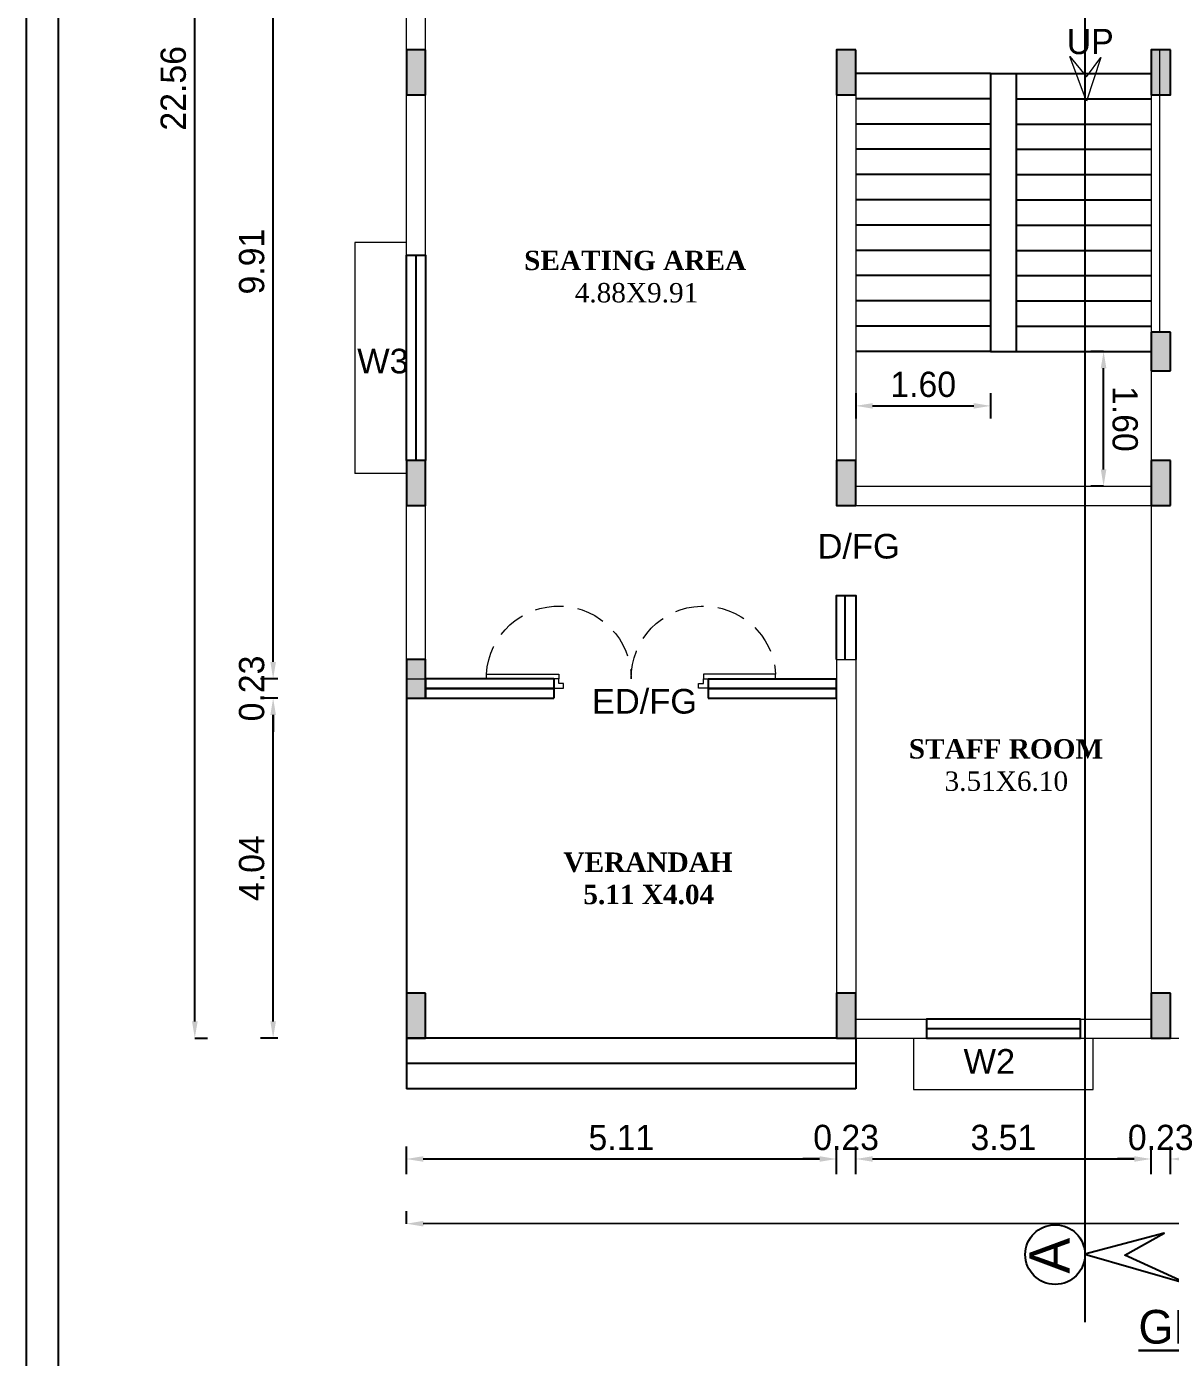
# Model space of a CAD drawing. Header units: metres. Extents: x 605 to 716, y 216 to 296.
# Drawn here: x 604.64 to 618.21, y 242.8 to 258.6 of the extents above; entities that cross this region are included whole.
import ezdxf
from ezdxf.enums import TextEntityAlignment as Align

# ---------------------------------------------------------------- set-up
doc = ezdxf.new("R2010")
doc.units = ezdxf.units.M
doc.linetypes.add('ACAD_ISO04W100', pattern=[30, 24, -3, 0, -3])
doc.linetypes.add('DASHED', pattern=[19.05, 12.7, -6.35])
for name, color, linetype in [('A-ANNO-TEXT01', 255, 'Continuous'), ('column', 7, 'Continuous'), ('Dim', 3, 'Continuous'), ('TEXT', 7, 'Continuous'), ('TEXT 1', 7, 'Continuous'), ('Window', 7, 'Continuous')]:
    doc.layers.add(name, color=color, linetype=linetype)
for name, color, linetype, lineweight in [('col fill', 251, 'Continuous', 0), ('DOOR', 10, 'Continuous', 5), ('sunshade', 31, 'Continuous', 15), ('wall', 2, 'Continuous', 18)]:
    doc.layers.add(name, color=color, linetype=linetype, lineweight=lineweight)
doc.styles.add('outer', font='BKANT.TTF')
doc.styles.add('text', font='arial.ttf')
doc.dimstyles.new('DC', dxfattribs={"dimtxt": 0.3, "dimasz": 0.2, "dimexe": 0.15, "dimexo": 0.15, "dimgap": 0.1, "dimtad": 1, "dimzin": 1, "dimdsep": 46, "dimtxsty": 'outer', "dimcen": 0.15, "dimdle": 1, "dimclrd": 8, "dimclre": 8, "dimclrt": 7, "dimadec": 0, "dimazin": 0, "dimtfac": 1, "dimtix": 1, "dimtofl": 0, "dimtmove": 2, "dimatfit": 0, "dimfxl": 0, "dimtolj": 1, "dimtzin": 0, "dimarcsym": 0})

# ---------------------------------------------------------------- blocks, each defined once
blk = doc.blocks.new('A$Cceb49713')
at = {"layer": 'col fill'}
for points in [[(-1374.26, 27.59), (-1383.26, 27.59), (-1383.26, 6.59), (-1374.26, 6.59)], [(-1173.26, 27.59), (-1182.26, 27.59), (-1182.26, 6.59), (-1173.26, 6.59)], [(-1026.26, 27.59), (-1035.26, 27.59), (-1035.26, 6.59), (-1026.26, 6.59)], [(-1035.26, -122.41), (-1026.26, -122.41), (-1026.26, -104.41), (-1035.26, -104.41)], [(-1374.26, -164.41), (-1383.26, -164.41), (-1383.26, -185.41), (-1374.26, -185.41)], [(-1173.26, -164.41), (-1182.26, -164.41), (-1182.26, -185.41), (-1173.26, -185.41)], [(-1026.26, -164.41), (-1035.26, -164.41), (-1035.26, -185.41), (-1026.26, -185.41)], [(-1383.26, -275.41), (-1374.26, -275.41), (-1374.26, -257.41), (-1383.26, -257.41)], [(-1374.26, -413.41), (-1383.26, -413.41), (-1383.26, -434.41), (-1374.26, -434.41)], [(-1173.26, -413.41), (-1182.26, -413.41), (-1182.26, -434.41), (-1173.26, -434.41)], [(-1026.26, -413.41), (-1035.26, -413.41), (-1035.26, -434.41), (-1026.26, -434.41)]]:
    blk.add_hatch(color=256, dxfattribs=at).paths.add_polyline_path(points)
at = {"layer": 'column'}
for p, q in [((-1026.26, -104.41), (-1035.26, -104.41)), ((-1035.26, -104.41), (-1035.26, -122.41)), ((-1026.26, -122.41), (-1026.26, -104.41)), ((-1035.26, -122.41), (-1026.26, -122.41)), ((-1026.26, -164.41), (-1035.26, -164.41)), ((-1035.26, -164.41), (-1035.26, -185.41)), ((-1026.26, -185.41), (-1026.26, -164.41)), ((-1035.26, -185.41), (-1026.26, -185.41))]:
    blk.add_line(p, q, dxfattribs=at)
for points in [[(-1374.26, 27.59), (-1383.26, 27.59), (-1383.26, 6.59), (-1374.26, 6.59)], [(-1173.26, 27.59), (-1182.26, 27.59), (-1182.26, 6.59), (-1173.26, 6.59)], [(-1026.26, 27.59), (-1035.26, 27.59), (-1035.26, 6.59), (-1026.26, 6.59)], [(-1374.26, -164.41), (-1383.26, -164.41), (-1383.26, -185.41), (-1374.26, -185.41)], [(-1173.26, -164.41), (-1182.26, -164.41), (-1182.26, -185.41), (-1173.26, -185.41)], [(-1383.26, -275.41), (-1374.26, -275.41), (-1374.26, -257.41), (-1383.26, -257.41)], [(-1374.26, -413.41), (-1383.26, -413.41), (-1383.26, -434.41), (-1374.26, -434.41)], [(-1173.26, -413.41), (-1182.26, -413.41), (-1182.26, -434.41), (-1173.26, -434.41)], [(-1026.26, -413.41), (-1035.26, -413.41), (-1035.26, -434.41), (-1026.26, -434.41)]]:
    blk.add_lwpolyline(points, close=True, dxfattribs=at)
blk = doc.blocks.new('*D145')
at = {"layer": 'Defpoints', "color": 0}
for p in [(617.419, 254.744), (617.559, 254.744), (617.559, 253.144)]:
    blk.add_point(p, dxfattribs=at)
at = {"layer": 'Dim', "color": 8, "lineweight": -2}
for p, q in [((617.419, 254.744), (617.269, 254.744)), ((617.419, 253.344), (617.419, 254.544)), ((617.419, 253.144), (617.269, 253.144))]:
    blk.add_line(p, q, dxfattribs=at)
at = {"layer": 'Dim', "color": 8}
for points in [[(617.452, 254.544), (617.385, 254.544), (617.419, 254.744)], [(617.452, 253.344), (617.386, 253.344), (617.419, 253.144)]]:
    blk.add_solid(points, dxfattribs=at)
at = {"layer": 'Dim', "color": 7, "insert": (617.673, 253.944), "char_height": 0.3, "attachment_point": 5, "rotation": 270.0072, "style": 'outer'}
blk.add_mtext('\\A1;1.60', dxfattribs=at)
blk = doc.blocks.new('*D146')
at = {"layer": 'Defpoints', "color": 0}
for p in [(614.478, 254.744), (616.078, 254.744), (616.078, 254.098)]:
    blk.add_point(p, dxfattribs=at)
at = {"layer": 'Dim', "color": 8, "lineweight": -2}
for p, q in [((614.478, 254.248), (614.478, 253.948)), ((616.078, 254.248), (616.078, 253.948)), ((614.678, 254.098), (615.878, 254.098))]:
    blk.add_line(p, q, dxfattribs=at)
at = {"layer": 'Dim', "color": 8}
for points in [[(614.678, 254.131), (614.678, 254.065), (614.478, 254.098)], [(615.878, 254.131), (615.878, 254.065), (616.078, 254.098)]]:
    blk.add_solid(points, dxfattribs=at)
at = {"layer": 'Dim', "color": 7, "insert": (615.278, 254.352), "char_height": 0.3, "attachment_point": 5, "style": 'outer'}
blk.add_mtext('\\A1;1.60', dxfattribs=at)
blk = doc.blocks.new('A$C3C3A5F80')
at = {"layer": 'DOOR', "lineweight": 13}
for points in [[(0, 0), (0, -22.52), (1.48, -22.52), (1.48, 0)], [(0, -90.07), (0, -67.56), (1.48, -67.56), (1.48, -90.07)]]:
    blk.add_lwpolyline(points, close=True, dxfattribs=at)
for points in [[(1.48, -22.52), (1.48, -21.04), (4.44, -21.04), (4.44, -24), (2.96, -24), (2.96, -22.52), (1.48, -22.52)], [(1.48, -67.56), (1.48, -69.04), (4.44, -69.04), (4.44, -66.07), (2.96, -66.07), (2.96, -67.56), (1.48, -67.56)]]:
    blk.add_lwpolyline(points, dxfattribs=at)
at = {"layer": 'DOOR', "linetype": 'DASHED', "lineweight": 13, "ltscale": 0.7}
for centre, start, end in [((1.35, -22.5), 93.4437, 270.3244), ((1.35, -67.58), 89.6756, 266.5563)]:
    blk.add_arc(centre, 22.54, start, end, dxfattribs=at)
blk = doc.blocks.new('*D17')
at = {"layer": 'Defpoints', "color": 0}
for p in [(607.563, 250.629), (607.769, 250.629), (607.769, 246.591)]:
    blk.add_point(p, dxfattribs=at)
at = {"layer": 'Dim', "color": 8, "lineweight": -2}
for p, q in [((607.619, 250.629), (607.413, 250.629)), ((607.563, 246.791), (607.563, 250.429)), ((607.619, 246.591), (607.413, 246.591))]:
    blk.add_line(p, q, dxfattribs=at)
at = {"layer": 'Dim', "color": 8}
for points in [[(607.53, 250.429), (607.596, 250.429), (607.563, 250.629)], [(607.53, 246.791), (607.596, 246.791), (607.563, 246.591)]]:
    blk.add_solid(points, dxfattribs=at)
at = {"layer": 'Dim', "color": 7, "insert": (607.309, 248.61), "char_height": 0.3, "attachment_point": 5, "rotation": 90, "style": 'outer'}
blk.add_mtext('\\A1;4.04', dxfattribs=at)
blk = doc.blocks.new('*D18')
at = {"layer": 'Defpoints', "color": 0}
for p in [(607.563, 250.858), (607.769, 250.858), (607.769, 250.629)]:
    blk.add_point(p, dxfattribs=at)
at = {"layer": 'Dim', "color": 8, "lineweight": -2}
for p, q in [((607.563, 251.058), (607.563, 251.258)), ((607.619, 250.858), (607.413, 250.858)), ((607.619, 250.629), (607.413, 250.629)), ((607.563, 250.429), (607.563, 250.229))]:
    blk.add_line(p, q, dxfattribs=at)
at = {"layer": 'Dim', "color": 8}
for points in [[(607.53, 251.058), (607.596, 251.058), (607.563, 250.858)], [(607.53, 250.429), (607.596, 250.429), (607.563, 250.629)]]:
    blk.add_solid(points, dxfattribs=at)
at = {"layer": 'Dim', "color": 7, "insert": (607.309, 250.743), "char_height": 0.3, "attachment_point": 5, "rotation": 90, "style": 'outer'}
blk.add_mtext('\\A1;0.23', dxfattribs=at)
blk = doc.blocks.new('*D19')
at = {"layer": 'Defpoints', "color": 0}
for p in [(607.563, 260.764), (607.769, 260.764), (607.769, 250.858)]:
    blk.add_point(p, dxfattribs=at)
at = {"layer": 'Dim', "color": 8, "lineweight": -2}
for p, q in [((607.619, 260.764), (607.413, 260.764)), ((607.563, 251.058), (607.563, 260.564)), ((607.619, 250.858), (607.413, 250.858))]:
    blk.add_line(p, q, dxfattribs=at)
at = {"layer": 'Dim', "color": 8}
for points in [[(607.53, 260.564), (607.596, 260.564), (607.563, 260.764)], [(607.53, 251.058), (607.596, 251.058), (607.563, 250.858)]]:
    blk.add_solid(points, dxfattribs=at)
at = {"layer": 'Dim', "color": 7, "insert": (607.309, 255.811), "char_height": 0.3, "attachment_point": 5, "rotation": 90, "style": 'outer'}
blk.add_mtext('\\A1;9.91', dxfattribs=at)
blk = doc.blocks.new('*D31')
at = {"layer": 'Defpoints', "color": 0}
for p in [(606.633, 269.146), (606.633, 269.146), (606.633, 246.591)]:
    blk.add_point(p, dxfattribs=at)
at = {"layer": 'Dim', "color": 8, "lineweight": -2}
for p, q in [((606.633, 269.146), (606.783, 269.146)), ((606.633, 246.791), (606.633, 268.946)), ((606.633, 246.591), (606.783, 246.591))]:
    blk.add_line(p, q, dxfattribs=at)
at = {"layer": 'Dim', "color": 8}
for points in [[(606.6, 268.946), (606.667, 268.946), (606.633, 269.146)], [(606.6, 246.791), (606.667, 246.791), (606.633, 246.591)]]:
    blk.add_solid(points, dxfattribs=at)
at = {"layer": 'Dim', "color": 7, "insert": (606.379, 257.868), "char_height": 0.3, "attachment_point": 5, "rotation": 90, "style": 'outer'}
blk.add_mtext('\\A1;22.56', dxfattribs=at)
blk = doc.blocks.new('*D65')
at = {"layer": 'Defpoints', "color": 0}
for p in [(614.249, 245.157), (609.144, 244.813), (614.249, 244.813)]:
    blk.add_point(p, dxfattribs=at)
at = {"layer": 'Dim', "color": 8, "lineweight": -2}
for p, q in [((609.144, 244.977), (609.144, 245.307)), ((614.249, 244.977), (614.249, 245.307)), ((609.344, 245.157), (614.049, 245.157))]:
    blk.add_line(p, q, dxfattribs=at)
at = {"layer": 'Dim', "color": 8}
for points in [[(609.344, 245.19), (609.344, 245.124), (609.144, 245.157)], [(614.049, 245.19), (614.049, 245.124), (614.249, 245.157)]]:
    blk.add_solid(points, dxfattribs=at)
at = {"layer": 'Dim', "color": 7, "insert": (611.696, 245.41), "char_height": 0.3, "attachment_point": 5, "style": 'outer'}
blk.add_mtext('\\A1;5.11', dxfattribs=at)
blk = doc.blocks.new('*D66')
at = {"layer": 'Defpoints', "color": 0}
for p in [(614.478, 245.157), (614.249, 244.813), (614.478, 244.813)]:
    blk.add_point(p, dxfattribs=at)
at = {"layer": 'Dim', "color": 8, "lineweight": -2}
for p, q in [((614.249, 244.977), (614.249, 245.307)), ((614.478, 244.977), (614.478, 245.307)), ((614.049, 245.157), (613.849, 245.157)), ((614.678, 245.157), (614.878, 245.157))]:
    blk.add_line(p, q, dxfattribs=at)
at = {"layer": 'Dim', "color": 8}
for points in [[(614.049, 245.19), (614.049, 245.124), (614.249, 245.157)], [(614.678, 245.19), (614.678, 245.124), (614.478, 245.157)]]:
    blk.add_solid(points, dxfattribs=at)
at = {"layer": 'Dim', "color": 7, "insert": (614.363, 245.411), "char_height": 0.3, "attachment_point": 5, "style": 'outer'}
blk.add_mtext('\\A1;0.23', dxfattribs=at)
blk = doc.blocks.new('*D67')
at = {"layer": 'Defpoints', "color": 0}
for p in [(617.983, 245.157), (614.478, 244.813), (617.983, 244.813)]:
    blk.add_point(p, dxfattribs=at)
at = {"layer": 'Dim', "color": 8, "lineweight": -2}
for p, q in [((614.478, 244.977), (614.478, 245.307)), ((617.983, 244.977), (617.983, 245.307)), ((614.678, 245.157), (617.783, 245.157))]:
    blk.add_line(p, q, dxfattribs=at)
at = {"layer": 'Dim', "color": 8}
for points in [[(614.678, 245.19), (614.678, 245.124), (614.478, 245.157)], [(617.783, 245.19), (617.783, 245.124), (617.983, 245.157)]]:
    blk.add_solid(points, dxfattribs=at)
at = {"layer": 'Dim', "color": 7, "insert": (616.23, 245.411), "char_height": 0.3, "attachment_point": 5, "style": 'outer'}
blk.add_mtext('\\A1;3.51', dxfattribs=at)
blk = doc.blocks.new('*D68')
at = {"layer": 'Defpoints', "color": 0}
for p in [(618.212, 245.157), (617.983, 244.813), (618.212, 244.813)]:
    blk.add_point(p, dxfattribs=at)
at = {"layer": 'Dim', "color": 8, "lineweight": -2}
for p, q in [((617.983, 244.977), (617.983, 245.307)), ((618.212, 244.977), (618.212, 245.307)), ((617.783, 245.157), (617.583, 245.157)), ((618.412, 245.157), (618.612, 245.157))]:
    blk.add_line(p, q, dxfattribs=at)
at = {"layer": 'Dim', "color": 8}
for points in [[(617.783, 245.19), (617.783, 245.124), (617.983, 245.157)], [(618.412, 245.19), (618.412, 245.124), (618.212, 245.157)]]:
    blk.add_solid(points, dxfattribs=at)
at = {"layer": 'Dim', "color": 7, "insert": (618.097, 245.411), "char_height": 0.3, "attachment_point": 5, "style": 'outer'}
blk.add_mtext('\\A1;0.23', dxfattribs=at)
blk = doc.blocks.new('*D73')
at = {"layer": 'Defpoints', "color": 0}
for p in [(609.144, 244.389), (609.144, 244.382), (631.082, 244.389)]:
    blk.add_point(p, dxfattribs=at)
at = {"layer": 'Dim', "color": 8, "lineweight": -2}
for p, q in [((609.144, 244.389), (609.144, 244.539)), ((631.082, 244.396), (631.082, 244.546)), ((630.882, 244.396), (609.344, 244.389))]:
    blk.add_line(p, q, dxfattribs=at)
at = {"layer": 'Dim', "color": 8}
for points in [[(609.344, 244.422), (609.344, 244.356), (609.144, 244.389)], [(630.882, 244.43), (630.882, 244.363), (631.082, 244.396)]]:
    blk.add_solid(points, dxfattribs=at)
at = {"layer": 'Dim', "color": 7, "insert": (620.113, 244.647), "char_height": 0.3, "attachment_point": 5, "rotation": 0.0189, "style": 'outer'}
blk.add_mtext('\\A1;21.94', dxfattribs=at)

msp = doc.modelspace()

# ---------------------------------------------------------------- linework, layer by layer
for points in [[(604.637, 295.58), (716.466, 295.58), (716.466, 216.288), (604.637, 216.288)], [(605.016, 295.201), (716.087, 295.201), (716.087, 216.667), (605.016, 216.667)]]:
    msp.add_lwpolyline(points, close=True)
msp.add_lwpolyline([(617.198, 244.028), (618.407, 243.68), (617.672, 244.017), (618.139, 244.275), (617.198, 244.028)])
at = {"layer": 'Dim', "color": 7}
for p, q in [((616.078, 258.044), (614.478, 258.044)), ((616.078, 258.044), (616.078, 254.744)), ((616.078, 258.044), (616.383, 258.044)), ((616.383, 258.044), (616.383, 254.744)), ((616.383, 258.044), (617.983, 258.044)), ((616.078, 257.744), (614.478, 257.744)), ((616.383, 257.744), (617.983, 257.744)), ((616.078, 257.444), (614.478, 257.444)), ((616.383, 257.444), (617.983, 257.444)), ((616.078, 257.144), (614.478, 257.144)), ((616.383, 257.144), (617.983, 257.144)), ((616.078, 256.844), (614.478, 256.844)), ((616.383, 256.844), (617.983, 256.844)), ((616.078, 256.544), (614.478, 256.544)), ((616.383, 256.544), (617.983, 256.544)), ((616.078, 256.244), (614.478, 256.244)), ((616.383, 256.244), (617.983, 256.244)), ((616.078, 255.944), (614.478, 255.944)), ((616.383, 255.944), (617.983, 255.944)), ((616.078, 255.644), (614.478, 255.644)), ((616.383, 255.644), (617.983, 255.644)), ((616.078, 255.344), (614.478, 255.344)), ((616.383, 255.344), (617.983, 255.344)), ((616.078, 255.044), (614.478, 255.044)), ((616.383, 255.044), (617.983, 255.044)), ((616.078, 254.744), (614.478, 254.744)), ((616.078, 254.744), (616.383, 254.744)), ((616.383, 254.744), (617.983, 254.744)), ((609.144, 250.629), (609.144, 246.591)), ((614.249, 246.591), (609.144, 246.591)), ((609.144, 246.583), (609.144, 245.991)), ((614.478, 246.591), (614.478, 245.991)), ((614.478, 246.291), (609.144, 246.291)), ((614.478, 245.991), (609.144, 245.991))]:
    msp.add_line(p, q, dxfattribs=at)
msp.add_circle((616.844, 244.022), 0.354, dxfattribs=at)
at = {"layer": 'sunshade', "linetype": 'DASHED'}
for p, q in [((609.144, 256.039), (608.534, 256.039)), ((608.534, 256.039), (608.534, 253.296)), ((609.144, 253.296), (608.534, 253.296))]:
    msp.add_line(p, q, dxfattribs=at)
msp.add_lwpolyline([(615.161, 246.591), (615.161, 245.981), (617.295, 245.981), (617.295, 246.591)], dxfattribs=at)
at = {"layer": 'wall', "color": 6}
for p, q in [((609.144, 250.629), (609.144, 260.992)), ((609.372, 250.629), (609.372, 260.764)), ((614.249, 258.325), (614.249, 252.915)), ((614.249, 258.325), (614.478, 258.325)), ((614.478, 258.325), (614.478, 253.144)), ((617.983, 258.325), (617.983, 246.819)), ((618.083, 258.325), (618.083, 254.973)), ((614.478, 253.144), (617.983, 253.144)), ((614.249, 252.915), (617.983, 252.915)), ((614.249, 251.086), (614.249, 250.858)), ((614.249, 251.086), (614.478, 251.086)), ((614.478, 251.086), (614.478, 246.819)), ((609.144, 250.858), (610.896, 250.858)), ((612.725, 250.858), (614.249, 250.858)), ((609.144, 250.629), (610.896, 250.629)), ((612.725, 250.629), (614.249, 250.629)), ((614.249, 250.629), (614.249, 246.591)), ((614.478, 246.819), (617.983, 246.819)), ((615.316, 246.591), (615.316, 246.819)), ((617.145, 246.591), (617.145, 246.819)), ((614.249, 246.591), (625.755, 246.591))]:
    msp.add_line(p, q, dxfattribs=at)
at = {"layer": 'wall', "color": 4, "linetype": 'ACAD_ISO04W100', "ltscale": 0.05, "const_width": 0.025}
msp.add_lwpolyline([(617.198, 272.794), (617.198, 243.217)], dxfattribs=at)
at = {"layer": 'wall'}
msp.add_lwpolyline([(617.386, 258.235), (617.215, 257.716), (617.019, 258.244), (617.215, 258.004), (617.386, 258.235)], dxfattribs=at)
at = {"layer": 'Window', "color": 5}
for p, q in [((610.896, 250.858), (610.896, 250.629)), ((612.725, 250.858), (614.249, 250.858)), ((612.725, 250.858), (612.725, 250.629))]:
    msp.add_line(p, q, dxfattribs=at)
at = {"layer": 'Window'}
for points in [[(609.144, 255.887), (609.372, 255.887), (609.372, 253.449), (609.144, 253.449)], [(617.145, 246.819), (615.316, 246.819), (615.316, 246.591), (617.145, 246.591)]]:
    msp.add_lwpolyline(points, close=True, dxfattribs=at)
at = {"layer": 'Window', "const_width": 0.0254}
for points in [[(609.258, 255.887), (609.258, 253.449)], [(614.351, 251.848), (614.351, 251.086)], [(617.145, 246.705), (615.316, 246.705)]]:
    msp.add_lwpolyline(points, dxfattribs=at)
at = {"layer": 'Window'}
msp.add_lwpolyline([(614.249, 251.086), (614.249, 251.848), (614.478, 251.848), (614.478, 251.086)], dxfattribs=at)
at = {"layer": 'Window', "color": 5, "const_width": 0.0254}
for points in [[(610.896, 250.743), (609.372, 250.743)], [(614.249, 250.743), (612.725, 250.743)]]:
    msp.add_lwpolyline(points, dxfattribs=at)
at = {"layer": 'Window', "color": 5}
for points in [[(610.896, 250.858), (609.372, 250.858), (609.372, 250.629), (610.896, 250.629)], [(612.725, 250.629), (614.249, 250.629), (614.249, 250.858)]]:
    msp.add_lwpolyline(points, dxfattribs=at)

# ---------------------------------------------------------------- block references
at = {"xscale": -0.0381, "yscale": 0.0381, "zscale": 0.0381, "rotation": 90}
msp.add_blockref('A$C3C3A5F80', (610.095, 250.914), dxfattribs=at)
at = {"layer": 'wall', "xscale": 0.0254, "yscale": 0.0254, "zscale": 0.0254}
msp.add_blockref('A$Cceb49713', (644.279, 257.625), dxfattribs=at)

# ---------------------------------------------------------------- texts
at = {"style": 'outer'}
msp.add_text('A', height=0.475, rotation=90.0088, dxfattribs=at).set_placement((616.777, 244.009), align=Align.MIDDLE_CENTER)
at = {"layer": 'A-ANNO-TEXT01', "color": 2, "style": 'outer'}
msp.add_text('UP', height=0.3, dxfattribs=at).set_placement((616.982, 258.274))
at = {"layer": 'A-ANNO-TEXT01', "color": 2, "char_height": 0.23, "width": 2.99814, "attachment_point": 1, "style": 'outer'}
for s, insert in [('\\A1;{\\fTimes New Roman|b1|i0|c0|p18;\\W2.57421; \\W1;SEATING AREA \\P\\fTimes New Roman|b0|i0|c0|p18;\\W9.4874; \\W1;4.88X9.91}', (610.318, 255.94)), ('\\A1;{\\fTimes New Roman|b1|i0|c0|p18;\\W4.48046; \\W1;STAFF ROOM\\P\\fTimes New Roman|b0|i0|c0|p18;\\W9.36436; \\W1;3.51X6.10}', (614.718, 250.141)), ('\\A1;{\\fTimes New Roman|b1|i0|c0|p18;\\W6.11425; \\W1;VERANDAH\\P{\\W8.822261; }5.11 X4.04}', (610.478, 248.796))]:
    msp.add_mtext(s, dxfattribs=dict(at, insert=insert))
at = {"layer": 'TEXT', "linetype": 'Continuous', "ltscale": 0.5, "char_height": 0.2921, "width": 2.35791, "attachment_point": 1, "style": 'text'}
for s, insert in [('\\A1;{\\W7.803107; }W3', (607.676, 254.776)), ('\\A1;{\\W6.351438; }D/FG', (613.305, 252.578)), ('\\A1;ED/FG', (611.347, 250.737)), ('\\A1;{\\W7.816288; }W2', (614.871, 246.462))]:
    msp.add_mtext(s, dxfattribs=dict(at, insert=insert))
at = {"layer": 'TEXT 1', "linetype": 'ByBlock', "lineweight": 30, "insert": (620.79, 243.365), "char_height": 0.4, "width": 31.51995, "attachment_point": 2, "style": 'outer'}
msp.add_mtext('\\pt15.2;{\\LGROUND FLOOR PLAN}', dxfattribs=at)

# ---------------------------------------------------------------- dimensions: what is measured, and where the dimension line sits
at = {"layer": 'Dim', "color": 3}
for p1, p2, distance, picture, middle in [((606.6332, 246.5906), (606.6332, 269.1458), 0, '*D31', (606.3789, 257.8682)), ((631.082, 244.389), (609.144, 244.382), -0.007, '*D73', (620.113, 244.647))]:
    dim = msp.add_aligned_dim(p1=p1, p2=p2, distance=distance, dimstyle='DC', override={"dimpost": '\\X', "dimfxl": 0.18}, dxfattribs=at)
    dim.commit()
    dim.dimension.update_dxf_attribs({"geometry": picture, "text_midpoint": middle})
for base, p1, p2, picture, middle in [((607.563, 260.764), (607.769, 250.858), (607.769, 260.764), '*D19', (607.309, 255.811)), ((607.563, 250.858), (607.769, 250.629), (607.769, 250.858), '*D18', (607.309, 250.743)), ((607.563, 250.629), (607.769, 246.591), (607.769, 250.629), '*D17', (607.309, 248.61))]:
    dim = msp.add_linear_dim(base=base, p1=p1, p2=p2, angle=270, dimstyle='DC', override={"dimpost": '\\X', "dimfxl": 0.18}, dxfattribs=at)
    dim.commit()
    dim.dimension.update_dxf_attribs({"geometry": picture, "text_midpoint": middle})
at = {"layer": 'Dim', "color": 7}
for p1, p2, distance, picture, middle in [((614.478, 254.744), (616.078, 254.744), -0.646, '*D146', (615.278, 254.352)), ((617.559, 253.144), (617.559, 254.744), 0.14, '*D145', (617.673, 253.944))]:
    dim = msp.add_aligned_dim(p1=p1, p2=p2, distance=distance, dimstyle='DC', override={"dimpost": '\\X'}, dxfattribs=at)
    dim.commit()
    dim.dimension.update_dxf_attribs({"geometry": picture, "text_midpoint": middle})
at = {"layer": 'Dim', "color": 3}
for base, p1, p2, picture, middle in [((614.2492, 245.1571), (609.1438, 244.8133), (614.2492, 244.8133), '*D65', (611.6965, 245.4099)), ((614.478, 245.157), (614.249, 244.813), (614.478, 244.813), '*D66', (614.363, 245.411)), ((617.983, 245.1571), (614.4778, 244.8133), (617.983, 244.8133), '*D67', (616.2304, 245.4109)), ((618.212, 245.157), (617.983, 244.813), (618.212, 244.813), '*D68', (618.097, 245.411))]:
    dim = msp.add_linear_dim(base=base, p1=p1, p2=p2, dimstyle='DC', override={"dimpost": '\\X', "dimfxl": 0.18}, dxfattribs=at)
    dim.commit()
    dim.dimension.update_dxf_attribs({"geometry": picture, "text_midpoint": middle})

doc.saveas('drawing.dxf')
